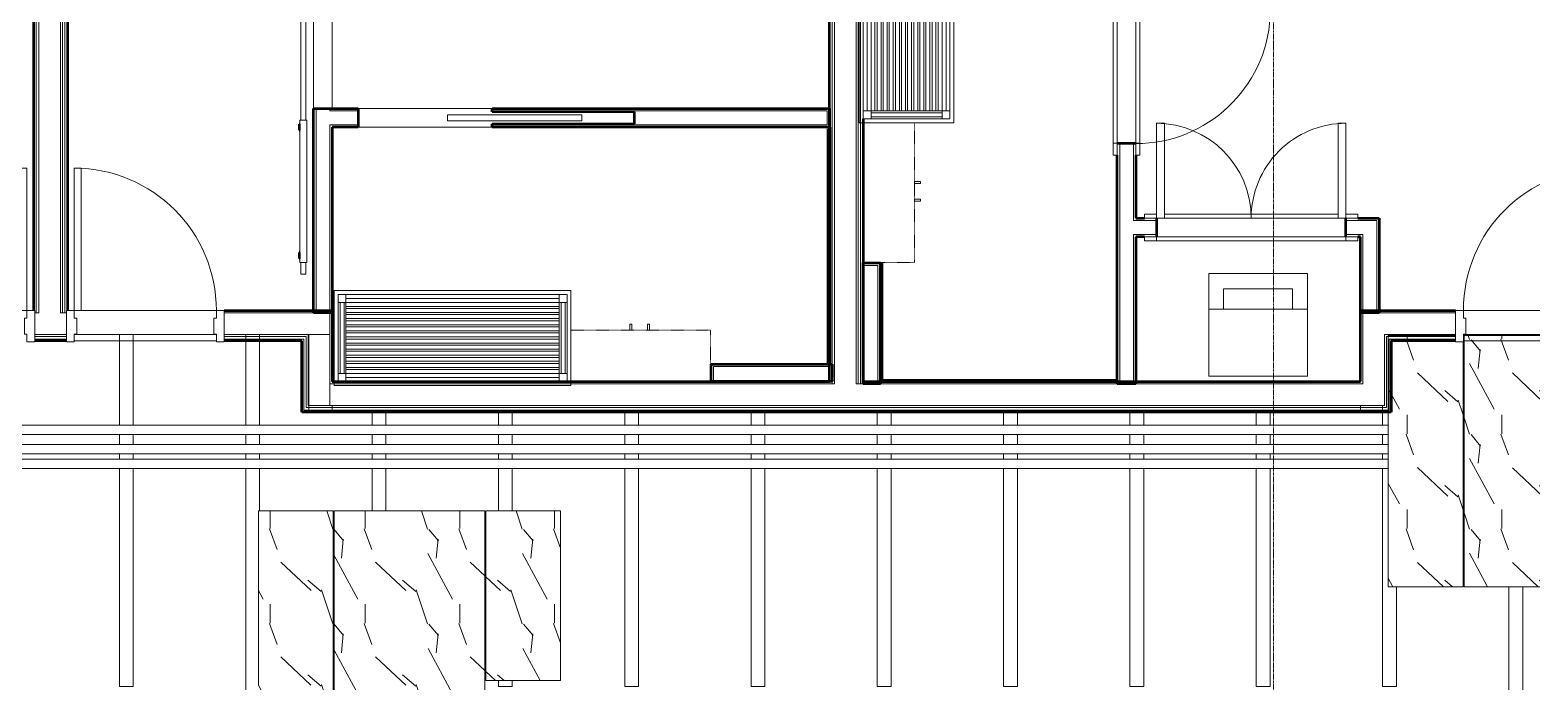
# Model space of a CAD drawing. Header units: inches. Extents: x -4235 to -464, y 9767 to 12359.
# Drawn here: x -3142.3 to -2761.8, y 11649.3 to 11814.3 of the extents above; entities that cross this region are included whole.
import ezdxf

# ---------------------------------------------------------------- set-up
doc = ezdxf.new("R2010")
doc.units = ezdxf.units.IN
doc.header["$MEASUREMENT"] = 0
doc.linetypes.add('Dash', pattern=[0.25, 0.125, -0.125])
doc.linetypes.add('Grid Line 1_2_', pattern=[0.875, 0.5, -0.125, 0.125, -0.125])
for name, color, linetype, lineweight in [('0-1', 7, 'Continuous', 5), ('0-2', 10, 'Continuous', 9), ('A-CLNG-1', 254, 'Continuous', 9), ('A-CLNG-2', 10, 'Continuous', 9), ('A-CLNG-PATT-1', 253, 'Continuous', 13), ('A-DOOR-1', 10, 'Continuous', 9), ('A-DOOR-2', 50, 'Continuous', 20), ('A-DOOR-3', 254, 'Continuous', 9), ('A-DOOR-4', 7, 'Continuous', 50), ('A-DOOR-FRAM-1', 10, 'Continuous', 9), ('A-DOOR-FRAM-2', 50, 'Continuous', 20), ('A-FLOR-3', 192, 'Continuous', 9), ('A-WALL-1', 7, 'Continuous', 50), ('A-WALL-2', 250, 'Continuous', 13), ('A-WALL-3', 10, 'Continuous', 9), ('A-WALL-4', 254, 'Continuous', 9), ('I-WALL-1', 7, 'Continuous', 50), ('I-WALL-2', 10, 'Continuous', 9), ('I-WALL-3', 254, 'Continuous', 9), ('P-PIPE-1', 10, 'Continuous', 9), ('P-SANR-FIXT-1', 10, 'Continuous', 9), ('Q-CASE-1', 254, 'Continuous', 9), ('Q-CASE-2', 10, 'Continuous', 9), ('Q-CASE-3', 254, 'Dash', 9), ('Q-CASE-4', 10, 'Dash', 9), ('S-BEAM', 12, 'Continuous', 9), ('S-GRID-1', 1, 'Grid Line 1_2_', 9)]:
    doc.layers.add(name, color=color, linetype=linetype, lineweight=lineweight)
pattern_1 = [(108.435, (6.24, 0), (-23.9995167, 47.999875), [9.107, -66.787]), (139.399, (3.36, 8.64), (-144.0005735, 119.9994401), [4.425, -216.844]), (136.848, (24, 11.52), (-360.00235884, 335.99803914), [10.527, -515.834]), (109.983, (16.32, 18.72), (-71.99926767, 192.0004429), [5.618, -275.295]), (90, (14.4, 0), (-24, 24), [4.8, -19.2]), (118.443, (14.4, 4.8), (168.000806133, -311.999948405), [13.101, -641.971]), (84.289, (8.16, 16.32), (-24.00143285, -215.9997167), [4.824, -236.373]), (129.806, (8.64, 21.12), (96.0006462, -119.9991583), [3.749, -183.697])]

# ---------------------------------------------------------------- blocks, each defined once
blk = doc.blocks.new('SWING - SINGLE - FLUSH - 2-10 x 6-8 - PRIVACY-3199405-BACKGROUND - RCP - 2ND FLOOR')
at = {"layer": 'A-DOOR-1'}
blk.add_arc((17, -2.37), 34.07, 180, 266.6343, dxfattribs=at)
at = {"layer": 'A-DOOR-2'}
for p, q in [((15, -2.37), (15, -36.38)), ((17, -2.37), (15, -2.37)), ((17, -2.37), (17, -36.38)), ((17, -36.38), (15, -36.38))]:
    blk.add_line(p, q, dxfattribs=at)
at = {"layer": 'A-DOOR-FRAM-1'}
for p, q in [((-17, 3.38), (-20, 3.38)), ((-20, 3.38), (-20, 2.38)), ((-20, 2.38), (-17, 2.38)), ((17, 3.38), (-17, 3.38)), ((-17, 3.38), (-17, 2.38)), ((-17, 2.38), (17, 2.38)), ((20, 3.38), (17, 3.38)), ((17, 3.38), (17, 2.38)), ((17, 2.38), (20, 2.38)), ((20, 3.38), (20, 2.38)), ((-17, -2.37), (-20, -2.37)), ((-20, -3.37), (-20, -2.37)), ((-20, -3.37), (-17, -3.37)), ((17, -2.37), (-17, -2.37)), ((-17, -3.37), (-17, -2.37)), ((-17, -3.37), (17, -3.37)), ((20, -2.37), (17, -2.37)), ((17, -3.37), (17, -2.37)), ((17, -3.37), (20, -3.37)), ((20, -3.37), (20, -2.37))]:
    blk.add_line(p, q, dxfattribs=at)
blk = doc.blocks.new('Stacked Washer and Dryer - 26_x25_ - Private-1352637-BACKGROUND - RCP - 2ND FLOOR')
at = {"layer": 'P-SANR-FIXT-1'}
for p, q in [((26, 12.5), (0, 12.5)), ((0, -12.5), (0, 12.5)), ((16.90625, 12.5), (16.90625, -12.5)), ((26, 12.5), (26, -12.5)), ((16.90625, 8.75), (22.09375, 8.75)), ((22.09375, 8.75), (22.09375, -8.75)), ((22.09375, -8.75), (16.90625, -8.75)), ((0, -12.5), (26, -12.5))]:
    blk.add_line(p, q, dxfattribs=at)
blk = doc.blocks.new('SWING - DOUBLE - FLUSH - 4-0 x 6-8 - DUMMY-3207495-BACKGROUND - RCP - 2ND FLOOR')
at = {"layer": 'A-DOOR-1'}
for p, q in [((-24, 3.375), (-27, 3.375)), ((-27, 3.375), (-27, 2.375)), ((-27, 2.375), (-24, 2.375)), ((24, 3.375), (-24, 3.375)), ((-24, 3.375), (-24, 2.375)), ((-24, 2.375), (24, 2.375)), ((27, 3.375), (24, 3.375)), ((24, 3.375), (24, 2.375)), ((24, 2.375), (27, 2.375)), ((27, 3.375), (27, 2.375)), ((-24, -2.375), (-27, -2.375)), ((-27, -3.375), (-27, -2.375)), ((-27, -3.375), (-24, -3.375)), ((-24, -3.375), (-24, -2.375)), ((22, -2.375), (-22, -2.375)), ((-22, -3.375), (22, -3.375)), ((27, -2.375), (24, -2.375)), ((24, -3.375), (24, -2.375)), ((24, -3.375), (27, -3.375)), ((27, -3.375), (27, -2.375))]:
    blk.add_line(p, q, dxfattribs=at)
for centre, start, end in [((-24, -2.375), 270, 0), ((24, -2.375), 180, 270)]:
    blk.add_arc(centre, 24, start, end, dxfattribs=at)
at = {"layer": 'A-DOOR-2'}
for p, q in [((-22, -2.375), (-24, -2.375)), ((-24, -2.375), (-24, -26.375)), ((-22, -26.375), (-22, -2.375)), ((22, -2.375), (24, -2.375)), ((22, -26.375), (22, -2.375)), ((24, -2.375), (24, -26.375)), ((-24, -26.375), (-22, -26.375)), ((24, -26.375), (22, -26.375))]:
    blk.add_line(p, q, dxfattribs=at)
blk = doc.blocks.new('Bath Vanity - Bath Vanity 60_-V83-BACKGROUND - RCP - 2ND FLOOR')
at = {"layer": 'Q-CASE-1'}
for p, q in [((-29.26, -1), (-29.26, 0)), ((-29.26, 0), (30.74, 0)), ((30.74, 0), (30.74, -1))]:
    blk.add_line(p, q, dxfattribs=at)
at = {"layer": 'Q-CASE-2'}
for p, q in [((-29.26, -24), (-29.26, -1)), ((-28.26, -3), (-28.26, -1)), ((-28.26, -1), (-26.26, -1)), ((-28.26, -3), (-28.26, -21)), ((-26.26, -3), (-28.26, -3)), ((-27.76, -3), (-27.76, -21)), ((-26.76, -3), (-26.76, -21)), ((27.74, -1), (-26.26, -1)), ((-26.26, -1), (-26.26, -3)), ((27.74, -2), (-26.26, -2)), ((27.74, -3), (-26.26, -3)), ((-26.26, -3), (-26.26, -21)), ((27.74, -3), (27.74, -1)), ((27.74, -1), (29.74, -1)), ((27.74, -3), (27.74, -21)), ((29.74, -3), (27.74, -3)), ((28.24, -3), (28.24, -21)), ((29.24, -3), (29.24, -21)), ((29.74, -1), (29.74, -3)), ((29.74, -3), (29.74, -21)), ((30.74, -1), (30.74, -24)), ((-26.26, -4), (27.74, -4)), ((27.74, -4.55), (-26.26, -4.55)), ((-26.26, -5.55), (27.74, -5.55)), ((27.74, -6.09), (-26.26, -6.09)), ((-26.26, -7.09), (27.74, -7.09)), ((27.74, -7.64), (-26.26, -7.64)), ((-26.26, -8.64), (27.74, -8.64)), ((27.74, -9.18), (-26.26, -9.18)), ((-26.26, -10.18), (27.74, -10.18)), ((27.74, -10.73), (-26.26, -10.73)), ((-26.26, -11.73), (27.74, -11.73)), ((27.74, -12.27), (-26.26, -12.27)), ((-26.26, -13.27), (27.74, -13.27)), ((27.74, -13.82), (-26.26, -13.82)), ((-26.26, -14.82), (27.74, -14.82)), ((27.74, -15.36), (-26.26, -15.36)), ((-26.26, -16.36), (27.74, -16.36)), ((27.74, -16.91), (-26.26, -16.91)), ((-26.26, -17.91), (27.74, -17.91)), ((27.74, -18.45), (-26.26, -18.45)), ((-28.26, -23), (-28.26, -21)), ((-28.26, -21), (-26.26, -21)), ((-26.26, -19.45), (27.74, -19.45)), ((27.74, -20), (-26.26, -20)), ((-26.26, -21), (27.74, -21)), ((-26.26, -21), (-26.26, -23)), ((27.74, -22), (-26.26, -22)), ((27.74, -23), (27.74, -21)), ((27.74, -21), (29.74, -21)), ((29.74, -21), (29.74, -23)), ((30.74, -24), (-29.26, -24)), ((-26.26, -23), (-28.26, -23)), ((27.74, -23), (-26.26, -23)), ((29.74, -23), (27.74, -23))]:
    blk.add_line(p, q, dxfattribs=at)
blk = doc.blocks.new('300 Series Wall Hung Cabinet_326 - 36_-V93-BACKGROUND - RCP - 2ND FLOOR')
at = {"layer": 'Q-CASE-2'}
for p, q in [((-2.01, -13.19), (-2.5, -13.19)), ((-2.5, -13.19), (-2.5, -14.69)), ((-2.5, -14.69), (-2.01, -14.69)), ((-2.01, -14.69), (-2.01, -13.19)), ((2.49, -13.19), (2, -13.19)), ((2, -13.19), (2, -14.69)), ((2, -14.69), (2.49, -14.69)), ((2.49, -14.69), (2.49, -13.19))]:
    blk.add_line(p, q, dxfattribs=at)
at = {"layer": 'Q-CASE-3'}
blk.add_line((17.37, -0.19), (-18, -0.19), dxfattribs=at)
at = {"layer": 'Q-CASE-4'}
for p, q in [((-18, -0.19), (-18, -13.19)), ((-18, -13.19), (17.37, -13.19))]:
    blk.add_line(p, q, dxfattribs=at)
blk = doc.blocks.new('POCKET - FLUSH - 2-10 x 6-8-2882529-BACKGROUND - RCP - 2ND FLOOR')
at = {"layer": 'A-DOOR-2'}
for p, q in [((-39.67, 0.75), (-39.67, -0.75)), ((-5.67, 0.75), (-39.67, 0.75)), ((-5.67, -0.75), (-5.67, 0.75)), ((-39.67, -0.75), (-5.67, -0.75))]:
    blk.add_line(p, q, dxfattribs=at)
blk = doc.blocks.new('BARN - FLUSH - 3-0 x 7-0 BARN DOOR-V106-BACKGROUND - RCP - 2ND FLOOR')
at = {"layer": 'A-DOOR-1'}
for p, q in [((-57, 5.57), (-60, 5.57)), ((-60, 5.57), (-60, 4.95)), ((-60, 4.95), (-60, 4.32)), ((-60, 4.32), (-57, 4.32)), ((-57, 4.07), (-57, 5.82)), ((-57, 5.82), (-21, 5.82)), ((-21, 4.07), (-57, 4.07)), ((-21, 5.82), (-21, 4.07)), ((18, 5.57), (-21, 5.57)), ((-21, 4.32), (18, 4.32)), ((18, 5.55), (18, 4.95)), ((18, 4.95), (18, 4.34))]:
    blk.add_line(p, q, dxfattribs=at)
at = {"layer": 'A-DOOR-3'}
for p, q in [((18, 4.95), (18, 5.57)), ((18, 4.32), (18, 4.95))]:
    blk.add_line(p, q, dxfattribs=at)
at = {"layer": 'A-DOOR-4'}
for p, q in [((-56, 6), (-56, 5.82)), ((-54.5, 6), (-56, 6)), ((-54.5, 5.82), (-54.5, 6)), ((-23.5, 6), (-23.5, 5.82)), ((-22, 6), (-23.5, 6)), ((-22, 5.82), (-22, 6))]:
    blk.add_line(p, q, dxfattribs=at)
blk = doc.blocks.new('Bath Vanity - Bath Vanity 60_-V122-BACKGROUND - RCP - 2ND FLOOR')
at = {"layer": 'Q-CASE-1'}
for p, q in [((-29.26, -0.99), (-29.26, 0)), ((-29.26, 0), (30.74, 0)), ((30.74, 0), (30.74, -0.37)), ((30.74, -0.37), (30.74, -0.99))]:
    blk.add_line(p, q, dxfattribs=at)
at = {"layer": 'Q-CASE-2'}
for p, q in [((-29.26, -24), (-29.26, -0.99)), ((-28.26, -3), (-28.26, -1)), ((-28.26, -1), (-26.26, -1)), ((-28.26, -3), (-28.26, -21)), ((-26.26, -3), (-28.26, -3)), ((-27.76, -3), (-27.76, -21)), ((-26.76, -3), (-26.76, -21)), ((27.74, -1), (-26.26, -1)), ((-26.26, -1), (-26.26, -3)), ((27.74, -2), (-26.26, -2)), ((27.74, -3), (-26.26, -3)), ((-26.26, -3), (-26.26, -21)), ((27.74, -3), (27.74, -1)), ((27.74, -1), (29.74, -1)), ((27.74, -3), (27.74, -21)), ((29.74, -3), (27.74, -3)), ((28.24, -3), (28.24, -21)), ((29.24, -3), (29.24, -21)), ((29.74, -1), (29.74, -3)), ((29.74, -3), (29.74, -21)), ((30.74, -0.99), (30.74, -24)), ((-26.26, -4), (27.74, -4)), ((27.74, -4.55), (-26.26, -4.55)), ((-26.26, -5.55), (27.74, -5.55)), ((27.74, -6.09), (-26.26, -6.09)), ((-26.26, -7.09), (27.74, -7.09)), ((27.74, -7.64), (-26.26, -7.64)), ((-26.26, -8.64), (27.74, -8.64)), ((27.74, -9.18), (-26.26, -9.18)), ((-26.26, -10.18), (27.74, -10.18)), ((27.74, -10.73), (-26.26, -10.73)), ((-26.26, -11.73), (27.74, -11.73)), ((27.74, -12.27), (-26.26, -12.27)), ((-26.26, -13.27), (27.74, -13.27)), ((27.74, -13.82), (-26.26, -13.82)), ((-26.26, -14.82), (27.74, -14.82)), ((27.74, -15.36), (-26.26, -15.36)), ((-26.26, -16.36), (27.74, -16.36)), ((27.74, -16.91), (-26.26, -16.91)), ((-26.26, -17.91), (27.74, -17.91)), ((27.74, -18.45), (-26.26, -18.45)), ((-28.26, -23), (-28.26, -21)), ((-28.26, -21), (-26.26, -21)), ((-26.26, -19.45), (27.74, -19.45)), ((27.74, -20), (-26.26, -20)), ((-26.26, -21), (27.74, -21)), ((-26.26, -21), (-26.26, -23)), ((27.74, -22), (-26.26, -22)), ((27.74, -23), (27.74, -21)), ((27.74, -21), (29.74, -21)), ((29.74, -21), (29.74, -23)), ((30.74, -24), (-29.26, -24)), ((-26.26, -23), (-28.26, -23)), ((27.74, -23), (-26.26, -23)), ((29.74, -23), (27.74, -23))]:
    blk.add_line(p, q, dxfattribs=at)
blk = doc.blocks.new('300 Series Wall Hung Cabinet_326 - 36_-V95-BACKGROUND - RCP - 2ND FLOOR')
at = {"layer": 'Q-CASE-2'}
for p, q in [((-2.01, -13.19), (-2.5, -13.19)), ((-2.5, -13.19), (-2.5, -14.69)), ((-2.5, -14.69), (-2.01, -14.69)), ((-2.01, -14.69), (-2.01, -13.19)), ((2.49, -13.19), (2, -13.19)), ((2, -13.19), (2, -14.69)), ((2, -14.69), (2.49, -14.69)), ((2.49, -14.69), (2.49, -13.19))]:
    blk.add_line(p, q, dxfattribs=at)
at = {"layer": 'Q-CASE-4'}
for p, q in [((17.37, -0.19), (-18, -0.19)), ((-18, -0.19), (-18, -13.19)), ((-18, -13.19), (17.37, -13.19))]:
    blk.add_line(p, q, dxfattribs=at)
blk = doc.blocks.new('CTR - 1st Phase - Unit Layouts_rvt-1-BACKGROUND - RCP - 2ND FLOOR')
at = {"layer": 'A-WALL-1'}
for p, q in [((-3070.5, 11742.73), (-3070.5, 11794.5)), ((-3070.5, 11794.5), (-3065.75, 11794.5)), ((-3065.75, 11794.5), (-3059.23, 11794.5)), ((-3059.23, 11794.5), (-3059.23, 11789.75)), ((-3025.23, 11793.62), (-3025.23, 11794.5)), ((-3025.23, 11794.5), (-2939.77, 11794.5)), ((-2989.23, 11793.62), (-3025.23, 11793.62)), ((-2989.23, 11790.62), (-2989.23, 11793.62)), ((-2939.77, 11794.5), (-2939.77, 11793.87)), ((-2939.77, 11793.87), (-2939.77, 11790.37)), ((-3065.75, 11789.75), (-3065.75, 11742.73)), ((-3059.23, 11789.75), (-3065.75, 11789.75)), ((-3025.23, 11789.75), (-3025.23, 11790.62)), ((-3025.23, 11790.62), (-2989.23, 11790.62)), ((-2939.77, 11789.75), (-3025.23, 11789.75)), ((-2940.11, 11789.75), (-2939.74, 11789.75)), ((-2940.11, 11730.12), (-2940.11, 11789.37)), ((-2939.77, 11790.37), (-2939.77, 11789.75)), ((-2939.74, 11789.75), (-2939.74, 11729.75)), ((-2866.9, 11785.66), (-2862.15, 11785.66)), ((-2866.9, 11724.74), (-2866.9, 11782.66)), ((-2862.15, 11782.66), (-2862.15, 11766.74)), ((-2862.15, 11766.74), (-2859.96, 11766.74)), ((-2856.96, 11766.74), (-2856.96, 11761.99)), ((-2808.96, 11761.99), (-2808.96, 11766.74)), ((-2805.96, 11766.74), (-2800.52, 11766.74)), ((-2800.52, 11766.74), (-2800.52, 11766.11)), ((-2800.52, 11766.11), (-2800.52, 11761.99)), ((-2862.15, 11761.99), (-2862.15, 11724.74)), ((-2859.96, 11761.99), (-2862.15, 11761.99)), ((-2805.27, 11761.99), (-2805.96, 11761.99)), ((-2805.27, 11742.74), (-2805.27, 11761.99)), ((-2800.52, 11761.99), (-2800.52, 11742.74)), ((-2931.27, 11724.74), (-2931.27, 11755.36)), ((-2931.27, 11755.36), (-2931.02, 11755.36)), ((-2931.02, 11755.36), (-2927.52, 11755.36)), ((-2927.52, 11755.36), (-2926.9, 11755.36)), ((-2926.9, 11755.36), (-2926.9, 11724.74)), ((-2926.9, 11725.71), (-2926.9, 11755.33)), ((-2926.9, 11755.33), (-2926.52, 11755.33)), ((-2926.52, 11755.33), (-2926.52, 11725.71)), ((-3069.87, 11742.73), (-3070.5, 11742.73)), ((-3066.37, 11742.73), (-3069.87, 11742.73)), ((-3065.75, 11742.73), (-3066.37, 11742.73)), ((-2804.65, 11742.74), (-2805.27, 11742.74)), ((-2801.15, 11742.74), (-2804.65, 11742.74)), ((-2800.52, 11742.74), (-2801.15, 11742.74)), ((-2969.77, 11729.12), (-2969.77, 11729.75)), ((-2969.77, 11729.75), (-2939.15, 11729.75)), ((-2969.77, 11725.62), (-2969.77, 11729.12)), ((-2939.74, 11729.75), (-2940.11, 11729.75)), ((-2939.15, 11729.75), (-2939.15, 11729.12)), ((-2939.15, 11729.12), (-2939.15, 11725.62)), ((-2969.77, 11725.37), (-2969.77, 11725.62)), ((-2939.15, 11725.37), (-2969.77, 11725.37)), ((-2939.15, 11725.62), (-2939.15, 11725.37)), ((-2931.02, 11724.74), (-2931.27, 11724.74)), ((-2927.52, 11724.74), (-2931.02, 11724.74)), ((-2926.9, 11724.74), (-2927.52, 11724.74)), ((-2926.9, 11725.33), (-2926.9, 11725.71)), ((-2866.9, 11725.33), (-2926.9, 11725.33)), ((-2926.52, 11725.71), (-2867.27, 11725.71)), ((-2866.9, 11725.71), (-2866.9, 11725.33)), ((-2866.27, 11724.74), (-2866.9, 11724.74)), ((-2862.77, 11724.74), (-2866.27, 11724.74)), ((-2862.15, 11724.74), (-2862.77, 11724.74))]:
    blk.add_line(p, q, dxfattribs=at)
at = {"layer": 'A-WALL-2'}
for p, q in [((-3069.87, 11743.35), (-3069.87, 11794.5)), ((-3066.37, 11793.87), (-3066.37, 11794.5)), ((-3065.75, 11793.87), (-3066.37, 11793.87)), ((-3065.75, 11793.87), (-3059.23, 11793.87)), ((-3025.23, 11793.87), (-2940.4, 11793.87)), ((-2940.4, 11793.87), (-2940.4, 11790.37)), ((-3066.37, 11743.35), (-3066.37, 11790.37)), ((-3065.75, 11790.37), (-3066.37, 11790.37)), ((-3065.75, 11790.37), (-3059.23, 11790.37)), ((-3025.23, 11790.37), (-2940.4, 11790.37)), ((-2866.27, 11725.36), (-2866.27, 11785.66)), ((-2862.77, 11766.11), (-2862.77, 11785.66)), ((-2862.15, 11766.11), (-2862.77, 11766.11)), ((-2862.15, 11766.11), (-2856.96, 11766.11)), ((-2808.96, 11766.11), (-2801.15, 11766.11)), ((-2801.15, 11762.61), (-2801.15, 11766.11)), ((-2862.77, 11725.36), (-2862.77, 11762.61)), ((-2862.15, 11762.61), (-2862.77, 11762.61)), ((-2862.15, 11762.61), (-2856.96, 11762.61)), ((-2808.96, 11762.61), (-2804.65, 11762.61)), ((-2804.65, 11761.99), (-2804.65, 11762.61)), ((-2804.65, 11743.36), (-2804.65, 11761.99)), ((-2801.15, 11761.99), (-2801.15, 11762.61)), ((-2801.15, 11743.36), (-2801.15, 11761.99)), ((-2931.02, 11755.36), (-2931.02, 11754.74)), ((-2931.02, 11755.36), (-2931.02, 11754.74)), ((-2931.02, 11754.74), (-2931.02, 11725.36)), ((-2931.02, 11754.74), (-2927.52, 11754.74)), ((-2927.52, 11754.74), (-2927.52, 11725.36)), ((-3066.37, 11743.35), (-3069.87, 11743.35)), ((-2801.15, 11743.36), (-2804.65, 11743.36)), ((-2969.15, 11725.62), (-2969.15, 11729.12)), ((-2969.15, 11729.12), (-2939.77, 11729.12)), ((-2939.77, 11729.12), (-2939.77, 11725.62)), ((-2969.77, 11725.62), (-2969.15, 11725.62)), ((-2969.77, 11725.62), (-2969.15, 11725.62)), ((-2969.15, 11725.62), (-2939.77, 11725.62)), ((-2939.77, 11725.62), (-2939.15, 11725.62)), ((-2939.77, 11725.62), (-2939.15, 11725.62)), ((-2931.02, 11725.36), (-2931.02, 11724.74)), ((-2931.02, 11725.36), (-2931.02, 11724.74)), ((-2927.52, 11725.36), (-2931.02, 11725.36)), ((-2866.27, 11725.36), (-2862.77, 11725.36))]:
    blk.add_line(p, q, dxfattribs=at)
at = {"layer": 'A-WALL-3'}
for p, q in [((-3070.5, 11830.5), (-3070.5, 11794.5)), ((-3065.75, 11794.5), (-3065.75, 11830.5)), ((-2866.9, 11819.66), (-2866.9, 11785.66)), ((-2862.15, 11785.66), (-2862.15, 11819.66)), ((-3025.23, 11794.5), (-3059.23, 11794.5)), ((-3059.23, 11789.75), (-3025.23, 11789.75)), ((-2810.96, 11766.74), (-2854.96, 11766.74)), ((-2856.96, 11761.99), (-2808.96, 11761.99))]:
    blk.add_line(p, q, dxfattribs=at)
at = {"layer": 'A-WALL-4'}
for p, q in [((-3065.75, 11794.5), (-3070.5, 11794.5)), ((-3059.23, 11789.75), (-3059.23, 11794.5)), ((-3025.23, 11794.5), (-3025.23, 11793.62)), ((-3025.23, 11793.62), (-2989.23, 11793.62)), ((-2989.23, 11793.62), (-2989.23, 11790.62)), ((-2989.23, 11790.62), (-3025.23, 11790.62)), ((-3025.23, 11790.62), (-3025.23, 11789.75)), ((-2862.15, 11785.66), (-2866.9, 11785.66)), ((-2856.96, 11766.74), (-2856.96, 11761.99)), ((-2808.96, 11766.74), (-2808.96, 11761.99))]:
    blk.add_line(p, q, dxfattribs=at)
at = {"layer": '0-2'}
for name, p, rotation in [('Bath Vanity - Bath Vanity 60_-V83-BACKGROUND - RCP - 2ND FLOOR', (-2932.27, 11820.13), 89.99999999982836), ('BARN - FLUSH - 3-0 x 7-0 BARN DOOR-V106-BACKGROUND - RCP - 2ND FLOOR', (-3068.12, 11812.5), 89.99999999995667), ('SWING - SINGLE - FLUSH - 2-10 x 6-8 - PRIVACY-3199405-BACKGROUND - RCP - 2ND FLOOR', (-2864.52, 11802.66), 89.99999999991644), ('POCKET - FLUSH - 2-10 x 6-8-2882529-BACKGROUND - RCP - 2ND FLOOR', (-3042.23, 11792.12), 180), ('300 Series Wall Hung Cabinet_326 - 36_-V93-BACKGROUND - RCP - 2ND FLOOR', (-2931.46, 11773.49), 90.00000000000563), ('SWING - DOUBLE - FLUSH - 4-0 x 6-8 - DUMMY-3207495-BACKGROUND - RCP - 2ND FLOOR', (-2832.96, 11764.36), 180), ('Stacked Washer and Dryer - 26_x25_ - Private-1352637-BACKGROUND - RCP - 2ND FLOOR', (-2831.21, 11726.74), 90.0000000000149), ('Bath Vanity - Bath Vanity 60_-V122-BACKGROUND - RCP - 2ND FLOOR', (-3034.54, 11724.37), 180), ('300 Series Wall Hung Cabinet_326 - 36_-V95-BACKGROUND - RCP - 2ND FLOOR', (-2987.9, 11725.19), 180)]:
    blk.add_blockref(name, p, dxfattribs=dict(at, rotation=rotation))
blk = doc.blocks.new('HOLLOW METAL - UNIT DOOR-2191977-BACKGROUND - RCP - 2ND FLOOR')
at = {"layer": 'A-DOOR-1'}
blk.add_arc((18, -4.125), 36, 180, 270, dxfattribs=at)
at = {"layer": 'A-DOOR-2'}
for p, q in [((16.25, -4.125), (18, -4.125)), ((16.25, -40.125), (16.25, -4.125)), ((18, -4.125), (18, -40.125)), ((18, -40.125), (16.25, -40.125))]:
    blk.add_line(p, q, dxfattribs=at)
at = {"layer": 'A-DOOR-FRAM-2'}
for p, q in [((-20, 3.875), (-18, 3.875)), ((-20, -4.125), (-20, 3.875)), ((-18, 3.875), (-18, 1.9375)), ((18, 3.875), (20, 3.875)), ((18, 1.9375), (18, 3.875)), ((20, 3.875), (20, -4.125)), ((-18, 1.9375), (-17.375, 1.9375)), ((-17.375, 1.9375), (-17.375, -2.1875)), ((17.375, 1.9375), (18, 1.9375)), ((17.375, -2.1875), (17.375, 1.9375)), ((-18, -2.1875), (-18, -4.125)), ((-17.375, -2.1875), (-18, -2.1875)), ((18, -2.1875), (17.375, -2.1875)), ((18, -4.125), (18, -2.1875)), ((-18, -4.125), (-20, -4.125)), ((20, -4.125), (18, -4.125))]:
    blk.add_line(p, q, dxfattribs=at)
blk = doc.blocks.new('HOLLOW METAL - UNIT DOOR-2191978-BACKGROUND - RCP - 2ND FLOOR')
at = {"layer": 'A-DOOR-1'}
blk.add_arc((18, 4.125), 36, 90, 180, dxfattribs=at)
at = {"layer": 'A-DOOR-2'}
for p, q in [((18, 40.125), (16.25, 40.125)), ((16.25, 40.125), (16.25, 4.125)), ((18, 4.125), (18, 40.125)), ((16.25, 4.125), (18, 4.125))]:
    blk.add_line(p, q, dxfattribs=at)
at = {"layer": 'A-DOOR-FRAM-2'}
for p, q in [((-18, 4.125), (-20, 4.125)), ((-20, 4.125), (-20, -3.875)), ((-18, 2.1875), (-18, 4.125)), ((18, 4.125), (18, 2.1875)), ((20, 4.125), (18, 4.125)), ((20, -3.875), (20, 4.125)), ((-17.375, 2.1875), (-18, 2.1875)), ((-17.375, -1.9375), (-17.375, 2.1875)), ((18, 2.1875), (17.375, 2.1875)), ((17.375, 2.1875), (17.375, -1.9375)), ((-18, -3.875), (-18, -1.9375)), ((-18, -1.9375), (-17.375, -1.9375)), ((17.375, -1.9375), (18, -1.9375)), ((18, -1.9375), (18, -3.875)), ((-20, -3.875), (-18, -3.875)), ((18, -3.875), (20, -3.875))]:
    blk.add_line(p, q, dxfattribs=at)
blk = doc.blocks.new('HOLLOW METAL - UNIT DOOR-2191979-BACKGROUND - RCP - 2ND FLOOR')
at = {"layer": 'A-DOOR-1'}
blk.add_arc((18, 4.125), 36, 90, 180, dxfattribs=at)
at = {"layer": 'A-DOOR-2'}
for p, q in [((18, 40.125), (16.25, 40.125)), ((16.25, 40.125), (16.25, 4.125)), ((18, 4.125), (18, 40.125)), ((16.25, 4.125), (18, 4.125))]:
    blk.add_line(p, q, dxfattribs=at)
at = {"layer": 'A-DOOR-FRAM-2'}
for p, q in [((-18, 4.125), (-20, 4.125)), ((-20, 4.125), (-20, -3.875)), ((-18, 2.1875), (-18, 4.125)), ((18, 4.125), (18, 2.1875)), ((20, 4.125), (18, 4.125)), ((20, -3.875), (20, 4.125)), ((-17.375, 2.1875), (-18, 2.1875)), ((-17.375, -1.9375), (-17.375, 2.1875)), ((18, 2.1875), (17.375, 2.1875)), ((17.375, 2.1875), (17.375, -1.9375)), ((-18, -3.875), (-18, -1.9375)), ((-18, -1.9375), (-17.375, -1.9375)), ((17.375, -1.9375), (18, -1.9375)), ((18, -1.9375), (18, -3.875)), ((-20, -3.875), (-18, -3.875)), ((18, -3.875), (20, -3.875))]:
    blk.add_line(p, q, dxfattribs=at)
blk = doc.blocks.new('CTR - 1st Phase - Common Walls_rvt-1-BACKGROUND - RCP - 2ND FLOOR')
at = {"layer": 'A-CLNG-PATT-1'}
h = blk.add_hatch(dxfattribs=at)
h.set_pattern_fill('FP_3', color=256, style=0, pattern_type=2)
h.set_pattern_definition(pattern_1)
h.paths.add_polyline_path([(-2721.68, 11673.39), (-2721.68, 11716.36), (-2740.63, 11716.36), (-2740.63, 11673.39)], flags=0)
h.paths.add_polyline_path([(-2740.88, 11673.39), (-2740.88, 11737), (-2741.2, 11737), (-2741.2, 11735.36), (-2743.2, 11735.36), (-2743.2, 11737), (-2779.03, 11737), (-2779.03, 11673.39), (-2743.48, 11673.39)], flags=0)
h.paths.add_polyline_path([(-2779.28, 11673.39), (-2779.28, 11735.36), (-2781.2, 11735.36), (-2781.2, 11737), (-2798.23, 11737), (-2798.23, 11673.39)], flags=0)
h = blk.add_hatch(dxfattribs=at)
h.set_pattern_fill('FP_3', color=256, style=0, pattern_type=2)
h.set_pattern_definition(pattern_1)
h.paths.add_polyline_path([(-3083.99, 11628.98), (-3067.42, 11628.98), (-3067.42, 11630.61), (-3065.51, 11630.61), (-3065.51, 11692.59), (-3084.46, 11692.59), (-3084.46, 11628.98), (-3084.25, 11628.98)], flags=0)
h.paths.add_polyline_path([(-3027.42, 11628.98), (-3027.11, 11628.98), (-3027.11, 11692.59), (-3065.26, 11692.59), (-3065.26, 11628.98), (-3029.42, 11628.98), (-3029.42, 11630.61), (-3027.42, 11630.61), (-3027.42, 11629.24)], flags=0)
h.paths.add_polyline_path([(-3007.91, 11649.61), (-3007.91, 11692.59), (-3026.86, 11692.59), (-3026.86, 11649.61), (-3023.79, 11649.61)], flags=0)
at = {"layer": 'A-CLNG-1'}
for p, q in [((-2798.23, 11737), (-2781.2, 11737)), ((-2798.23, 11717.61), (-2798.23, 11737)), ((-2779.03, 11737), (-2743.2, 11737)), ((-2779.03, 11735.61), (-2779.03, 11737))]:
    blk.add_line(p, q, dxfattribs=at)
at = {"layer": 'A-CLNG-2'}
for p, q in [((-2779.28, 11735.36), (-2779.28, 11673.39)), ((-2779.03, 11673.39), (-2779.03, 11735.61)), ((-2798.23, 11673.39), (-2798.23, 11717.61)), ((-3084.46, 11648.36), (-3084.46, 11692.59)), ((-3084.46, 11692.59), (-3065.51, 11692.59)), ((-3065.51, 11692.59), (-3065.51, 11630.61)), ((-3065.26, 11630.36), (-3065.26, 11692.59)), ((-3065.26, 11692.59), (-3027.11, 11692.59)), ((-3027.11, 11692.59), (-3027.11, 11630.36)), ((-3026.86, 11692.59), (-3007.91, 11692.59)), ((-3026.86, 11649.61), (-3026.86, 11692.59)), ((-3007.91, 11692.59), (-3007.91, 11649.61)), ((-2779.28, 11673.39), (-2798.23, 11673.39)), ((-2740.88, 11673.39), (-2779.03, 11673.39)), ((-3007.91, 11649.61), (-3026.86, 11649.61))]:
    blk.add_line(p, q, dxfattribs=at)
at = {"layer": 'A-WALL-2'}
for p, q in [((-3140.75, 12110.34), (-3140.75, 11743.36)), ((-3140.12, 12110.34), (-3140.12, 11743.36)), ((-3134.62, 12110.34), (-3134.62, 11743.36)), ((-3134.12, 12110.34), (-3134.12, 11743.36)), ((-3133.5, 12110.34), (-3133.5, 11743.36)), ((-2939.15, 12110.34), (-2939.15, 11725.36)), ((-2938.52, 12110.34), (-2938.52, 11725.36)), ((-2933.02, 12110.34), (-2933.02, 11725.36)), ((-2932.52, 12110.34), (-2932.52, 11725.36)), ((-2931.9, 12110.34), (-2931.9, 11725.36)), ((-3141.12, 11742.74), (-3140.75, 11742.74)), ((-3140.75, 11742.74), (-3140.75, 11743.36)), ((-3140.75, 11742.74), (-3140.12, 11742.74)), ((-3140.75, 11742.74), (-3140.12, 11742.74)), ((-3140.12, 11742.74), (-3140.12, 11743.36)), ((-3134.62, 11742.74), (-3134.62, 11743.36)), ((-3134.62, 11742.74), (-3134.12, 11742.74)), ((-3134.62, 11742.74), (-3134.12, 11742.74)), ((-3134.12, 11742.74), (-3134.12, 11743.36)), ((-3134.12, 11742.74), (-3133.5, 11742.74)), ((-3134.12, 11742.74), (-3133.5, 11742.74)), ((-3133.5, 11742.74), (-3133.5, 11743.36)), ((-3133.5, 11742.74), (-3133.12, 11742.74)), ((-3093.12, 11742.74), (-3066.37, 11742.74)), ((-3066.37, 11737.24), (-3066.37, 11742.74)), ((-2799.15, 11742.74), (-2804.65, 11742.74)), ((-2804.65, 11742.74), (-2804.65, 11724.74)), ((-2797.52, 11742.74), (-2799.15, 11742.74)), ((-2797.52, 11742.74), (-2781.2, 11742.74)), ((-3141.12, 11737.24), (-3133.12, 11737.24)), ((-3141.12, 11736.74), (-3133.12, 11736.74)), ((-3141.12, 11736.11), (-3133.12, 11736.11)), ((-3093.12, 11737.24), (-3071.87, 11737.24)), ((-3093.12, 11736.74), (-3072.37, 11736.74)), ((-3093.12, 11736.11), (-3073, 11736.11)), ((-3073, 11735.61), (-3073, 11736.11)), ((-3073, 11718.11), (-3073, 11735.61)), ((-3072.37, 11736.11), (-3072.37, 11736.74)), ((-3072.37, 11735.61), (-3072.37, 11736.11)), ((-3072.37, 11718.74), (-3072.37, 11735.61)), ((-3071.87, 11736.74), (-3071.87, 11737.24)), ((-3071.87, 11735.61), (-3071.87, 11736.74)), ((-3071.87, 11719.24), (-3071.87, 11735.61)), ((-3066.37, 11735.61), (-3066.37, 11737.24)), ((-3066.37, 11724.74), (-3066.37, 11735.61)), ((-2798.65, 11737.24), (-2799.15, 11737.24)), ((-2799.15, 11737.24), (-2799.15, 11719.24)), ((-2797.52, 11737.24), (-2798.65, 11737.24)), ((-2798.02, 11736.74), (-2798.65, 11736.74)), ((-2798.65, 11736.74), (-2798.65, 11718.74)), ((-2797.52, 11736.74), (-2798.02, 11736.74)), ((-2797.52, 11736.11), (-2798.02, 11736.11)), ((-2798.02, 11736.11), (-2798.02, 11718.11)), ((-2797.52, 11737.24), (-2781.2, 11737.24)), ((-2797.52, 11736.74), (-2781.2, 11736.74)), ((-2797.52, 11735.61), (-2797.52, 11736.11)), ((-2797.52, 11736.11), (-2781.2, 11736.11)), ((-3066.37, 11724.74), (-3065.75, 11724.74)), ((-2939.15, 11724.74), (-3065.75, 11724.74)), ((-2939.15, 11725.36), (-2939.15, 11724.74)), ((-2939.15, 11724.74), (-2938.52, 11724.74)), ((-2938.52, 11724.74), (-2939.15, 11724.74)), ((-2938.52, 11725.36), (-2938.52, 11724.74)), ((-2933.02, 11725.36), (-2933.02, 11724.74)), ((-2933.02, 11724.74), (-2932.52, 11724.74)), ((-2932.52, 11724.74), (-2933.02, 11724.74)), ((-2932.52, 11725.36), (-2932.52, 11724.74)), ((-2932.52, 11724.74), (-2931.9, 11724.74)), ((-2931.9, 11724.74), (-2932.52, 11724.74)), ((-2931.9, 11725.36), (-2931.9, 11724.74)), ((-2805.27, 11724.74), (-2931.9, 11724.74)), ((-2805.27, 11724.74), (-2804.65, 11724.74)), ((-3073, 11718.11), (-3072.37, 11718.11)), ((-3072.37, 11718.74), (-3071.87, 11718.74)), ((-3072.37, 11718.11), (-3065.75, 11718.11)), ((-3071.87, 11719.24), (-3066.37, 11719.24)), ((-3071.87, 11718.74), (-3065.75, 11718.74)), ((-3066.37, 11719.24), (-3065.75, 11719.24)), ((-2805.27, 11719.24), (-3065.75, 11719.24)), ((-2805.27, 11718.74), (-3065.75, 11718.74)), ((-2805.27, 11718.11), (-3065.75, 11718.11)), ((-2805.27, 11719.24), (-2804.65, 11719.24)), ((-2805.27, 11718.74), (-2799.15, 11718.74)), ((-2805.27, 11718.11), (-2798.65, 11718.11)), ((-2804.65, 11719.24), (-2799.15, 11719.24)), ((-2799.15, 11718.74), (-2798.65, 11718.74)), ((-2798.65, 11718.11), (-2798.02, 11718.11))]:
    blk.add_line(p, q, dxfattribs=at)
at = {"layer": 'I-WALL-1'}
for p, q in [((-3141.37, 11743.36), (-3141.37, 12110.34)), ((-3132.87, 12110.34), (-3132.87, 11743.36)), ((-2939.77, 11725.36), (-2939.77, 12110.34)), ((-2931.27, 11791.86), (-2931.27, 11725.36)), ((-3093.12, 11743.36), (-3065.75, 11743.36)), ((-3065.75, 11743.36), (-3065.75, 11742.74)), ((-3065.75, 11742.74), (-3065.75, 11735.61)), ((-2805.27, 11725.36), (-2805.27, 11743.36)), ((-2805.27, 11743.36), (-2804.65, 11743.36)), ((-2804.65, 11743.36), (-2797.52, 11743.36)), ((-2797.52, 11743.36), (-2781.2, 11743.36)), ((-3133.12, 11735.61), (-3141.12, 11735.61)), ((-3073.5, 11735.61), (-3093.12, 11735.61)), ((-3073.5, 11717.61), (-3073.5, 11735.61)), ((-3065.75, 11735.61), (-3065.75, 11725.36)), ((-2781.2, 11735.61), (-2797.52, 11735.61)), ((-2797.52, 11735.61), (-2797.52, 11717.61)), ((-3065.75, 11725.36), (-2939.77, 11725.36)), ((-2931.27, 11725.36), (-2805.27, 11725.36)), ((-3073, 11717.61), (-3073.5, 11717.61)), ((-3065.75, 11717.61), (-3073, 11717.61)), ((-2805.27, 11717.61), (-3065.75, 11717.61)), ((-2798.02, 11717.61), (-2805.27, 11717.61)), ((-2797.52, 11717.61), (-2798.02, 11717.61))]:
    blk.add_line(p, q, dxfattribs=at)
at = {"layer": 'I-WALL-2'}
for p, q in [((-3141.12, 11743.36), (-3141.37, 11743.36)), ((-3132.87, 11743.36), (-3133.12, 11743.36)), ((-3095.12, 11743.36), (-3129.37, 11743.36)), ((-3093.12, 11743.36), (-3093.12, 11735.61)), ((-2781.2, 11735.61), (-2781.2, 11743.36)), ((-2744.95, 11743.36), (-2779.2, 11743.36)), ((-3131.12, 11735.61), (-3095.12, 11735.61)), ((-2779.2, 11735.61), (-2743.2, 11735.61)), ((-3065.75, 11719.24), (-3065.75, 11717.61)), ((-3065.75, 11719.24), (-3065.75, 11717.61)), ((-2805.27, 11717.61), (-2805.27, 11719.24)), ((-2805.27, 11717.61), (-2805.27, 11719.24))]:
    blk.add_line(p, q, dxfattribs=at)
at = {"layer": 'I-WALL-3'}
for p, q in [((-3133.12, 11735.61), (-3141.12, 11735.61)), ((-3095.12, 11735.61), (-3131.12, 11735.61)), ((-3073.5, 11735.61), (-3093.12, 11735.61)), ((-3073.5, 11717.61), (-3073.5, 11735.61)), ((-2779.03, 11735.61), (-2779.2, 11735.61)), ((-3073.5, 11717.61), (-3065.75, 11717.61)), ((-2805.27, 11717.61), (-3065.75, 11717.61)), ((-2805.27, 11717.61), (-2798.23, 11717.61))]:
    blk.add_line(p, q, dxfattribs=at)
at = {"layer": 'P-PIPE-1'}
for p, q in [((-3435.32, 11714.31), (-2798.23, 11714.31)), ((-2798.23, 11711.93), (-3435.32, 11711.93)), ((-2779.28, 11714.31), (-2779.03, 11714.31)), ((-2779.03, 11711.93), (-2779.28, 11711.93)), ((-3435.32, 11709.44), (-2798.23, 11709.44)), ((-2779.28, 11709.44), (-2779.03, 11709.44)), ((-2798.23, 11707.06), (-3435.32, 11707.06)), ((-3435.32, 11705.68), (-2798.23, 11705.68)), ((-2779.03, 11707.06), (-2779.28, 11707.06)), ((-2779.28, 11705.68), (-2779.03, 11705.68)), ((-2798.23, 11703.3), (-3435.32, 11703.3)), ((-2779.03, 11703.3), (-2779.28, 11703.3))]:
    blk.add_line(p, q, dxfattribs=at)
at = {"layer": '0-2'}
for name, p in [('HOLLOW METAL - UNIT DOOR-2191978-BACKGROUND - RCP - 2ND FLOOR', (-3161.12, 11739.24)), ('HOLLOW METAL - UNIT DOOR-2191979-BACKGROUND - RCP - 2ND FLOOR', (-2761.2, 11739.24))]:
    blk.add_blockref(name, p, dxfattribs=at)
at = {"layer": '0-2', "rotation": 180}
blk.add_blockref('HOLLOW METAL - UNIT DOOR-2191977-BACKGROUND - RCP - 2ND FLOOR', (-3113.12, 11739.24), dxfattribs=at)
blk = doc.blocks.new('Dimension Lumber - LVL - 3_5X5_5-V257-BACKGROUND - RCP - 2ND FLOOR')
at = {"layer": 'S-BEAM'}
for p, q in [((-43.78, 1.75), (-42.15, 1.75)), ((-42.15, 1.75), (-20.84, 1.75)), ((-18.47, 1.75), (-15.97, 1.75)), ((-13.6, 1.75), (-12.21, 1.75)), ((-9.84, 1.75), (45.1, 1.75)), ((45.1, 1.75), (45.37, 1.75)), ((45.37, -1.75), (45.37, 1.75)), ((-43.78, -1.75), (-42.15, -1.75)), ((-42.15, -1.75), (-20.84, -1.75)), ((-18.47, -1.75), (-15.97, -1.75)), ((-13.6, -1.75), (-12.21, -1.75)), ((-9.84, -1.75), (45.1, -1.75)), ((45.1, -1.75), (45.37, -1.75))]:
    blk.add_line(p, q, dxfattribs=at)
blk = doc.blocks.new('Dimension Lumber - LVL - 3_5X5_5-V258-BACKGROUND - RCP - 2ND FLOOR')
at = {"layer": 'S-BEAM'}
for p, q in [((-54.25, 1.75), (-52.63, 1.75)), ((-52.63, 1.75), (-31.32, 1.75)), ((-28.94, 1.75), (-26.45, 1.75)), ((-24.07, 1.75), (-22.69, 1.75)), ((-20.31, 1.75), (-9.6, 1.75)), ((54.01, 1.75), (54.25, 1.75)), ((-54.25, -1.75), (-52.63, -1.75)), ((-52.63, -1.75), (-31.32, -1.75)), ((-28.94, -1.75), (-26.45, -1.75)), ((-24.07, -1.75), (-22.69, -1.75)), ((-20.31, -1.75), (34.62, -1.75)), ((34.62, -1.75), (36.25, -1.75))]:
    blk.add_line(p, q, dxfattribs=at)
blk = doc.blocks.new('Dimension Lumber - LVL - 3_5X5_5-V259-BACKGROUND - RCP - 2ND FLOOR')
at = {"layer": 'S-BEAM'}
for p, q in [((-45.37, 1.75), (-45.37, -1.75)), ((-45.37, 1.75), (-45.13, 1.75)), ((-45.1, 1.75), (-41.79, 1.75)), ((-39.42, 1.75), (-36.92, 1.75)), ((-34.55, 1.75), (-33.16, 1.75)), ((-30.79, 1.75), (-20.07, 1.75)), ((43.53, 1.75), (43.78, 1.75)), ((-45.37, -1.75), (-45.12, -1.75)), ((-45.1, -1.75), (-41.79, -1.75)), ((-39.42, -1.75), (-36.92, -1.75)), ((-34.55, -1.75), (-33.16, -1.75)), ((-30.79, -1.75), (-20.07, -1.75)), ((43.53, -1.75), (43.78, -1.75))]:
    blk.add_line(p, q, dxfattribs=at)
blk = doc.blocks.new('Dimension Lumber - LVL - 3_5X5_5-V260-BACKGROUND - RCP - 2ND FLOOR')
at = {"layer": 'S-BEAM'}
for p, q in [((-34.9, 1.75), (-34.9, -1.75)), ((-34.9, 1.75), (-34.63, 1.75)), ((-34.63, 1.75), (-31.32, 1.75)), ((-28.94, 1.75), (-26.45, 1.75)), ((-24.07, 1.75), (-22.69, 1.75)), ((-20.31, 1.75), (-9.6, 1.75)), ((33.37, 1.75), (34.38, 1.75)), ((34.38, 1.75), (34.62, 1.75)), ((34.62, 1.75), (34.9, 1.75)), ((34.9, -1.75), (34.9, 1.75)), ((-34.9, -1.75), (-34.63, -1.75)), ((-34.63, -1.75), (-31.32, -1.75)), ((-28.94, -1.75), (-26.45, -1.75)), ((-24.07, -1.75), (-22.69, -1.75)), ((-20.31, -1.75), (-9.6, -1.75)), ((33.37, -1.75), (34.38, -1.75)), ((34.38, -1.75), (34.62, -1.75)), ((34.62, -1.75), (34.9, -1.75))]:
    blk.add_line(p, q, dxfattribs=at)
blk = doc.blocks.new('Dimension Lumber - LVL - 3_5X5_5-V261-BACKGROUND - RCP - 2ND FLOOR')
at = {"layer": 'S-BEAM'}
for p, q in [((-34.9, 1.75), (-34.9, -1.75)), ((-34.9, 1.75), (-34.63, 1.75)), ((-34.63, 1.75), (-31.32, 1.75)), ((-28.94, 1.75), (-26.45, 1.75)), ((-24.07, 1.75), (-22.69, 1.75)), ((-20.31, 1.75), (34.62, 1.75)), ((34.62, 1.75), (34.9, 1.75)), ((34.9, -1.75), (34.9, 1.75)), ((-34.9, -1.75), (-34.63, -1.75)), ((-34.63, -1.75), (-31.32, -1.75)), ((-28.94, -1.75), (-26.45, -1.75)), ((-24.07, -1.75), (-22.69, -1.75)), ((-20.31, -1.75), (34.62, -1.75)), ((34.62, -1.75), (34.9, -1.75))]:
    blk.add_line(p, q, dxfattribs=at)
blk = doc.blocks.new('Dimension Lumber - LVL - 3_5X5_5-V263-BACKGROUND - RCP - 2ND FLOOR')
at = {"layer": 'S-BEAM'}
for p, q in [((-34.9, 1.75), (-34.9, -1.75)), ((-34.9, 1.75), (-34.63, 1.75)), ((-34.63, 1.75), (-31.32, 1.75)), ((-28.94, 1.75), (-26.45, 1.75)), ((-24.07, 1.75), (-22.69, 1.75)), ((-20.31, 1.75), (34.62, 1.75)), ((34.62, 1.75), (34.9, 1.75)), ((34.9, -1.75), (34.9, 1.75)), ((-34.89, -1.75), (-34.63, -1.75)), ((-34.63, -1.75), (-31.32, -1.75)), ((-28.94, -1.75), (-26.45, -1.75)), ((-24.07, -1.75), (-22.69, -1.75)), ((-20.31, -1.75), (34.62, -1.75)), ((34.62, -1.75), (34.9, -1.75))]:
    blk.add_line(p, q, dxfattribs=at)
blk = doc.blocks.new('Dimension Lumber - LVL - 3_5X5_5-V264-BACKGROUND - RCP - 2ND FLOOR')
at = {"layer": 'S-BEAM'}
for p, q in [((-34.9, 1.75), (-34.9, -1.75)), ((-34.9, 1.75), (-34.63, 1.75)), ((-34.63, 1.75), (-31.32, 1.75)), ((-28.94, 1.75), (-26.45, 1.75)), ((-24.07, 1.75), (-22.69, 1.75)), ((-20.31, 1.75), (34.62, 1.75)), ((34.62, 1.75), (34.9, 1.75)), ((34.9, -1.75), (34.9, 1.75)), ((-34.9, -1.75), (-34.63, -1.75)), ((-34.63, -1.75), (-31.32, -1.75)), ((-28.94, -1.75), (-26.45, -1.75)), ((-24.07, -1.75), (-22.69, -1.75)), ((-20.31, -1.75), (34.62, -1.75)), ((34.62, -1.75), (34.89, -1.75))]:
    blk.add_line(p, q, dxfattribs=at)
blk = doc.blocks.new('Dimension Lumber - LVL - 3_5X5_5-V265-BACKGROUND - RCP - 2ND FLOOR')
at = {"layer": 'S-BEAM'}
for p, q in [((-43.73, 1.75), (-43.53, 1.75)), ((20.07, 1.75), (45.1, 1.75)), ((45.1, 1.75), (45.37, 1.75)), ((45.37, -1.75), (45.37, 1.75)), ((-25.78, -1.75), (-24.15, -1.75)), ((-24.15, -1.75), (-20.84, -1.75)), ((-18.47, -1.75), (-15.97, -1.75)), ((-13.6, -1.75), (-12.21, -1.75)), ((-9.84, -1.75), (45.1, -1.75)), ((45.1, -1.75), (45.37, -1.75))]:
    blk.add_line(p, q, dxfattribs=at)
blk = doc.blocks.new('Dimension Lumber - LVL - 3_5X5_5-V245-BACKGROUND - RCP - 2ND FLOOR')
at = {"layer": 'S-BEAM'}
for p, q in [((-54.25, 1.75), (-54.01, 1.75)), ((9.6, 1.75), (52.63, 1.75)), ((52.63, 1.75), (54.25, 1.75)), ((-54.25, -1.75), (-54.01, -1.75)), ((9.6, -1.75), (52.63, -1.75)), ((52.63, -1.75), (54.25, -1.75))]:
    blk.add_line(p, q, dxfattribs=at)

msp = doc.modelspace()

# ---------------------------------------------------------------- linework, layer by layer
at = {"layer": 'A-FLOR-3'}
for p, q in [((-3133.12, 11737.24), (-3141.12, 11737.24)), ((-3095.12, 11737.24), (-3131.12, 11737.24)), ((-3066.37, 11737.24), (-3093.12, 11737.24)), ((-3071.67, 11737.24), (-3071.67, 11718.76)), ((-3066.37, 11719.24), (-3066.37, 11737.24)), ((-2781.2, 11737.24), (-2799.15, 11737.24)), ((-2799.15, 11737.24), (-2799.15, 11719.24)), ((-2743.2, 11737.24), (-2779.2, 11737.24)), ((-2779.2, 11735.99), (-2779.03, 11735.99)), ((-3071.67, 11718.72), (-3071.67, 11717.99)), ((-3071.67, 11717.99), (-2799.67, 11717.99)), ((-2799.15, 11719.24), (-3066.37, 11719.24))]:
    msp.add_line(p, q, dxfattribs=at)
at = {"layer": 'S-GRID-1'}
msp.add_line((-2827.32, 9836.18), (-2827.32, 12309.48), dxfattribs=at)

# ---------------------------------------------------------------- block references
at = {"layer": '0-1'}
for name in ['CTR - 1st Phase - Unit Layouts_rvt-1-BACKGROUND - RCP - 2ND FLOOR', 'CTR - 1st Phase - Common Walls_rvt-1-BACKGROUND - RCP - 2ND FLOOR']:
    msp.add_blockref(name, (0, 0), dxfattribs=at)
at = {"layer": 'S-BEAM'}
for name, p, rotation in [('Dimension Lumber - LVL - 3_5X5_5-V257-BACKGROUND - RCP - 2ND FLOOR', (-3117.92, 11693.46), 269.9999999999995), ('Dimension Lumber - LVL - 3_5X5_5-V258-BACKGROUND - RCP - 2ND FLOOR', (-3085.92, 11682.99), 269.9999999999993), ('Dimension Lumber - LVL - 3_5X5_5-V265-BACKGROUND - RCP - 2ND FLOOR', (-2797.92, 11693.46), 269.9999999999994), ('Dimension Lumber - LVL - 3_5X5_5-V245-BACKGROUND - RCP - 2ND FLOOR', (-2765.92, 11682.99), 269.9999999999993), ('Dimension Lumber - LVL - 3_5X5_5-V259-BACKGROUND - RCP - 2ND FLOOR', (-3053.92, 11672.51), 269.9999999999994), ('Dimension Lumber - LVL - 3_5X5_5-V260-BACKGROUND - RCP - 2ND FLOOR', (-3021.92, 11682.99), 269.9999999999994), ('Dimension Lumber - LVL - 3_5X5_5-V261-BACKGROUND - RCP - 2ND FLOOR', (-2989.92, 11682.99), 269.9999999999994), ('Dimension Lumber - LVL - 3_5X5_5-V261-BACKGROUND - RCP - 2ND FLOOR', (-2957.92, 11682.99), 269.9999999999994), ('Dimension Lumber - LVL - 3_5X5_5-V263-BACKGROUND - RCP - 2ND FLOOR', (-2925.92, 11682.99), 269.9999999999994), ('Dimension Lumber - LVL - 3_5X5_5-V264-BACKGROUND - RCP - 2ND FLOOR', (-2893.92, 11682.99), 269.9999999999994), ('Dimension Lumber - LVL - 3_5X5_5-V261-BACKGROUND - RCP - 2ND FLOOR', (-2861.92, 11682.99), 269.9999999999994), ('Dimension Lumber - LVL - 3_5X5_5-V261-BACKGROUND - RCP - 2ND FLOOR', (-2829.92, 11682.99), 269.9999999999994)]:
    msp.add_blockref(name, p, dxfattribs=dict(at, rotation=rotation))

doc.saveas('drawing.dxf')
